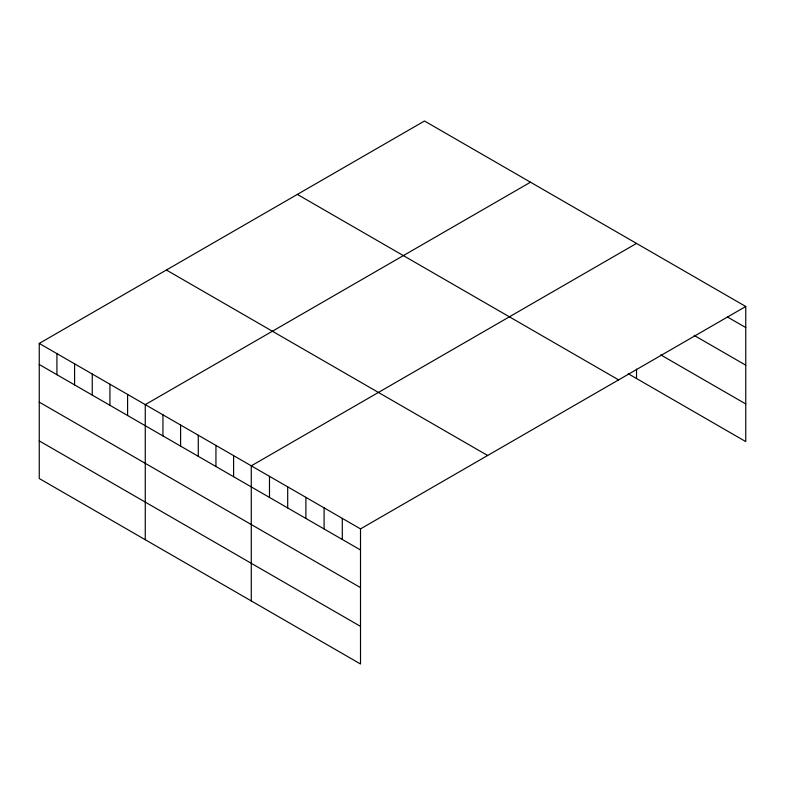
<?xml version="1.0" encoding="UTF-8"?>
<svg xmlns="http://www.w3.org/2000/svg" width="785" height="785" viewBox="0 0 785 785"><rect width="100%" height="100%" fill="white"/><g stroke="black" fill="none" stroke-linecap="round" stroke-linejoin="round"><path stroke-width="1.18" d="M39.25 343.418L360.511 528.894L360.511 663.992L39.25 478.516L39.25 343.418L424.489 121.008L745.75 306.484L745.75 441.582L628.206 373.719M530.503 182.208L145.264 404.628L145.264 539.727M636.527 243.419L251.278 465.839L251.278 600.937M360.511 528.894L745.75 306.484M727.548 317.052L745.75 327.561M694.166 335.411L745.75 365.192M660.793 354.908L745.75 403.951M297.358 194.405L618.619 379.881M166.381 270.02L487.642 455.496M39.25 364.505L360.511 549.981M39.25 402.126L360.511 587.602M39.25 440.895L360.511 626.371M636.527 369.107L636.527 378.517M342.299 518.385L342.299 539.472M324.097 507.875L324.097 528.962M305.895 497.366L305.895 518.453M287.693 486.857L287.693 507.944M269.481 476.348L269.481 497.425M233.606 455.634L233.606 476.721M215.944 445.438L215.944 466.516M198.271 435.233L198.271 456.311M180.599 425.028L180.599 446.115M162.937 414.833L162.937 435.911M127.592 394.423L127.592 415.51M109.929 384.228L109.929 405.305M92.257 374.023L92.257 395.11M74.585 363.828L74.585 384.905M56.922 353.623L56.922 374.71"/></g></svg>
